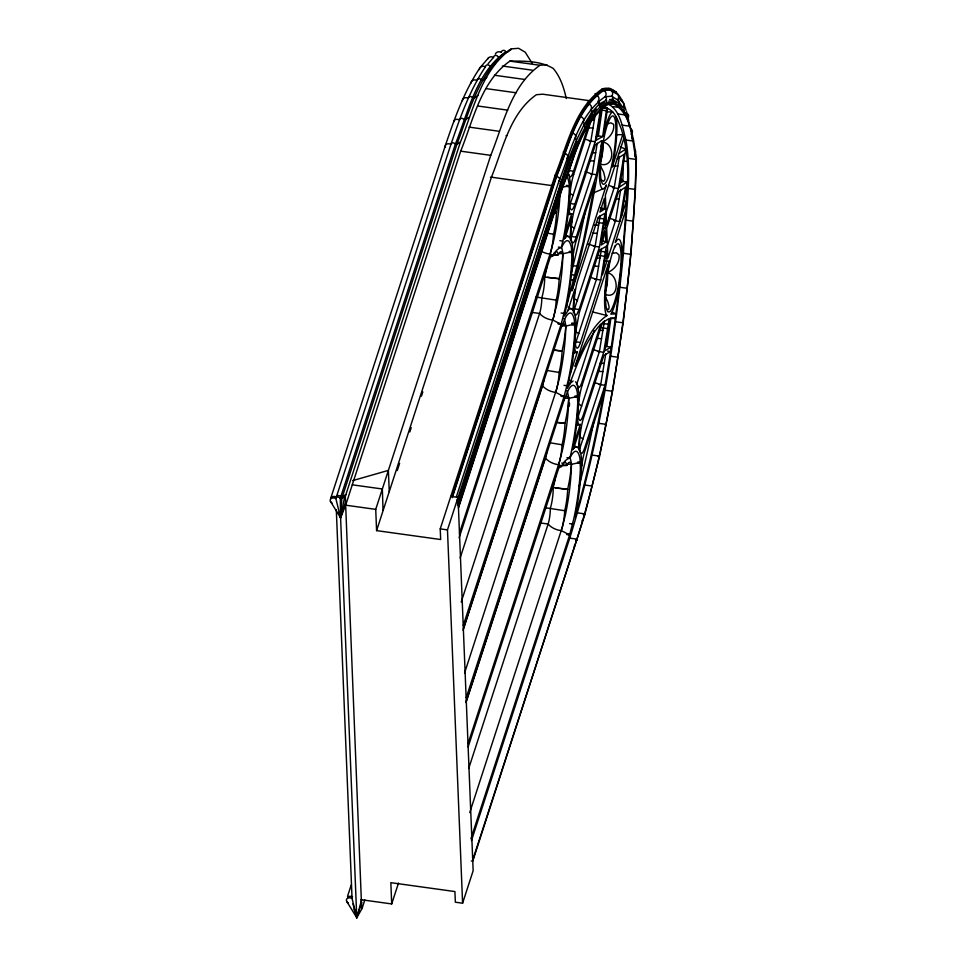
<?xml version="1.0" encoding="UTF-8"?>
<svg xmlns="http://www.w3.org/2000/svg" width="966" height="966" viewBox="0 0 966 966"><rect width="100%" height="100%" fill="white"/><g stroke="black" fill="none" stroke-linecap="round" stroke-linejoin="round"><path stroke-width="1.45" d="M570 237.612L571.884 217L565.062 237.998M578.525 448.2L580.409 427.576L573.587 448.586M621.959 259.89L622.08 253.128A39.002 6.991 -82.1 0 0 617.238 239.834L615.257 242.587L625.799 210.153M573.031 250.544L572.488 262.595L573.261 254.746A20.781 3.719 -82.1 0 1 576.352 240.317M619.544 183.552L622.828 181.415L623.396 162.421M604.535 107.878C614.944 108.772 618.071 121.209 621.404 129.239C627.586 149.078 628.806 169.774 626.922 190.374C623.203 268.101 613.253 345.49 598.244 421.828A298.132 53.42 -82.1 0 1 577.197 510.036L574.927 517.51L575.615 514.154A63.406 11.363 -82.1 0 0 581.013 473.171L581.786 465.322M458.464 508.044L562.743 187.102C574.287 158.666 581.146 123.213 607.711 104.606L614.074 104.099C632.573 114.954 631.945 140.782 636.051 159.414C635.23 202.498 631.945 245.485 627.2 288.291C617.093 373.021 602.579 457.606 576.992 539.149L569.759 538.134C598.57 445.664 613.941 349.499 623.444 253.273C625.135 215.672 632.476 177.442 625.944 140.034C622.333 127.452 620.74 110.667 608 103.785M581.013 473.171C581.315 464.743 583.066 455.228 578.223 447.729A63.406 11.363 -82.1 0 0 574.432 447.705L572.633 449.733L574.178 441.486A63.406 11.363 -82.1 0 0 577.125 420.729L578.948 393.222L577.475 385.603L578.634 387.487A20.781 3.719 -82.1 0 0 582.087 381.775L600.852 324.008C585.372 340.998 577.511 363.264 569.542 384.432M532.133 63.213L525.238 52.236L518.621 48.3L511.364 48.88C481.31 69.89 473.449 109.907 460.408 142.087L345.309 496.343L341.819 498.48L340.587 517.8L356.78 917.7L361.996 908.608L364.822 899.901M559.386 196.11A29.487 5.289 -82.1 0 1 558.058 205.07L556.488 212.786A21.554 3.864 -82.1 0 1 553.542 234.134L553.337 237.129A17.835 3.2 -82.1 0 1 551.163 250.496L459.466 533.232M561.765 248.008A54.494 9.769 -82.1 0 1 562.912 253.732L562.309 259.818A29.487 5.289 -82.1 0 1 560.727 271.011L559.157 278.727A21.554 3.864 -82.1 0 1 556.211 300.076L556.005 303.07A17.835 3.2 -82.1 0 1 553.832 316.437L461.205 602.035M563.927 318.357A54.494 9.769 -82.1 0 1 565.835 326.061L565.243 332.135A29.487 5.289 -82.1 0 1 563.661 343.328L562.091 351.044A21.554 3.864 -82.1 0 1 559.133 372.393L558.94 375.4A17.835 3.2 -82.1 0 1 556.766 388.767L464.598 672.928M566.849 390.687A54.494 9.769 -82.1 0 1 568.769 398.378L568.165 404.464A29.487 5.289 -82.1 0 1 566.595 415.646L565.013 423.374A21.554 3.864 -82.1 0 1 562.067 444.722L561.862 447.717A17.835 3.2 -82.1 0 1 559.7 461.084L467.991 743.82M569.529 456.628A54.494 9.769 -82.1 0 1 571.437 464.32L570.834 470.406A29.487 5.289 -82.1 0 1 569.264 481.587L567.682 489.315A21.554 3.864 -82.1 0 1 564.736 510.664L564.53 513.658A17.835 3.2 -82.1 0 1 562.369 527.025L469.73 812.623M571.92 221.782L571.317 227.131A20.781 3.719 -82.1 0 0 571.92 242.031L572.778 242.852A20.781 3.719 -82.1 0 0 576.231 237.153L596.517 174.689L602.047 140.939L601.263 141M575.579 332.425L579.286 312.646L599.572 250.194L606.31 246.233L600.78 279.983L580.494 342.447A20.781 3.719 -82.1 0 1 577.04 348.146L576.183 347.325A20.781 3.719 -82.1 0 1 575.579 332.449M578.501 404.73L579.117 399.381A20.781 3.719 -82.1 0 1 582.208 384.999M346.637 901.302L356.78 917.7L357.118 914.983M602.422 107.238L598.34 135.916L596.227 136.798M606.769 107.842L602.687 136.52L596.251 140.227L601.528 107.89L606.769 107.842L603.786 107.431M607.517 108.301L603.605 135.759L604.281 132.354A39.002 6.991 -82.1 0 1 610.971 113.288L612.601 111.875L606.648 111.911M610.947 317.826L606.865 346.504L605.622 346.806M335.456 497.683L336.168 496.814M335.806 496.645L335.697 498.287M600.502 109.351L595.189 141.712L574.891 204.164A20.781 3.719 -82.1 0 1 571.449 209.864L570.58 209.042A20.781 3.719 -82.1 0 1 569.988 194.178L570.592 188.793A20.781 3.719 -82.1 0 1 573.683 174.411M605.151 217.604L601.13 241.838L605.573 228.145L605.139 217.483L604.837 219.536M597.266 143.197L592.17 174.085L570.375 240.196M601.178 146.651L602.047 140.939M600.2 215.503L595.104 246.402L573.297 312.501M601.528 248.491L596.433 279.379L575.241 344.21M619.387 156.444L614.291 187.344L605.006 215.913M620.715 189.433L615.632 220.32L607.276 246.04M604.462 320.797L599.367 351.684L578.163 416.515M605.791 353.785L600.707 384.673L579.202 450.289M569.336 206.724L590.842 141.108L595.322 114.157M599.451 246.994L604.97 213.244L598.244 217.205L577.946 279.657A20.817 3.731 -82.1 0 0 574.855 294.099L574.239 299.436A20.817 3.731 -82.1 0 0 574.842 314.336L575.712 315.158L576.762 314.578L579.153 309.458L599.451 246.994L593.486 246.173M623.746 138.706L605.356 195.301L606.563 225.09L618.457 188.503L624.157 154.198L617.25 158.714M620.522 147.17L625.835 149.03L619.52 187.018L627.175 182.019L621.464 216.324M578.513 404.754A20.781 3.719 -82.1 0 0 579.117 419.63L579.974 420.452A20.781 3.719 -82.1 0 0 583.416 414.752L603.714 352.288L609.232 318.538L602.506 322.499L582.208 384.951M619.544 283.388L618.18 291.201A39.002 6.991 -82.1 0 1 611.599 312.96L610.814 314.047L615.849 313.962L612.166 312.042M471.311 860.947L472.76 861.141L584.768 514.806L599.463 456.737L612.504 391.568L623.203 322.765L631.003 253.949L635.471 188.756L636.401 158.364L633.491 139.756L629.784 124.783L625.316 113.517L620.124 106.103L612.842 102.42L612.915 100.887L608.652 101.189M556.199 300.136L535.961 297.021M330.674 498.854A4.13 2.862 18 0 1 336.349 497.007A2.463 1.703 18 0 1 338.064 495.546A2.463 1.703 18 0 1 340.793 496.741L342.314 496.959L345.804 494.809L344.995 495.099L340.587 517.8L330.444 501.39M628.951 124.095L628.468 121.764M618.542 96.95L621.621 101.358A3.659 3.49 -27.3 0 1 622.744 107.335A1.715 1.63 -27.3 0 1 623.299 110.329C625.352 110.728 622.985 111.863 624.507 112.599M354.075 909.332L356.78 917.7L361.634 899.769M459.128 537.857L550.282 257.294L550.161 254.094L553.977 239.302A54.494 9.769 -82.1 0 0 560.075 193.007M463.426 628.54L561.222 327.546L561.101 324.359L552.83 320.036L556.645 305.244A54.494 9.769 -82.1 0 0 562.912 253.732L562.007 252.271A29.487 5.289 -82.1 0 0 559.966 252.186L558.203 254.831L551.791 255.302M463.294 625.352L561.101 324.359L565.267 308.214A58.938 10.566 -82.1 0 0 571.86 258.127L571.449 247.851A58.938 10.566 -82.1 0 0 564.108 242.877L561.391 247.501C557.189 248.359 554.629 252.5 552.721 256.038L550.366 257.077M465.89 702.294L564.156 399.876L564.023 396.688L555.752 392.365L559.568 377.573A54.494 9.769 -82.1 0 0 565.835 326.061L564.929 324.588A29.487 5.289 -82.1 0 0 562.9 324.516L561.113 327.112M466.228 697.681L564.023 396.688L568.201 380.532A58.938 10.566 -82.1 0 0 574.794 330.457L574.372 320.169A58.938 10.566 -82.1 0 0 565.641 317.295L561.222 327.546M468.112 747.008L558.819 467.87L558.686 464.682L562.502 449.89A54.494 9.769 -82.1 0 0 568.769 398.378L567.863 396.917A29.487 5.289 -82.1 0 0 565.822 396.833L564.047 399.441M471.493 840.565L569.855 537.808L569.626 534.947L561.355 530.624L565.17 515.832A54.494 9.769 -82.1 0 0 571.437 464.32L570.532 462.859A29.487 5.289 -82.1 0 0 568.503 462.774L566.728 465.419L560.316 465.89M470.901 838.802L569.626 534.947L573.792 518.79A58.938 10.566 -82.1 0 0 580.397 468.715L579.974 458.427A58.938 10.566 -82.1 0 0 571.232 455.554L569.916 458.077C565.714 458.947 563.154 463.088 561.258 466.626L558.891 467.665M566.402 306.922L583.078 242.514L595.128 182.562L576.352 240.329M330.855 497.913L445.423 145.323C454.491 118.746 463.909 91.818 479.631 68.32M336.349 497.007L450.929 144.369C460.07 117.623 469.548 90.526 485.367 66.871A2.463 2.294 35.7 0 1 489.931 66.328L491.452 66.533L495.317 63.539M340.793 496.741L455.372 144.091C468.281 112.237 476.057 72.619 505.81 51.826L508.684 51.596M342.314 496.959L456.894 144.296C468.848 112.986 477.687 77.075 503.564 53.987M345.55 502.525L340.587 517.8L339.682 515.011M566.257 98.484C563.915 87.797 560.437 77.038 553.325 68.526C540.791 60.846 524.248 61.039 509.891 61.112C480.863 81.41 473.292 120.086 460.685 151.167L345.659 505.182L340.587 517.8L339.054 512.258M626.04 110.39C622.961 100.078 615.511 84.754 602.253 88.896C574.456 108.349 567.235 145.407 555.16 175.172L440.23 528.885L440.665 539.523L376.583 530.624L375.726 509.36L490.752 155.345C503.346 124.264 510.917 85.588 539.958 65.29L546.949 64.722M376.583 530.624L491.525 176.911M397.267 470.551L399.598 463.402M409.813 431.959L411.202 427.672M421.418 396.229L422.818 391.942M452.233 496.596L556.609 175.365C568.684 145.612 575.905 108.554 603.702 89.089L610.379 88.558M452.281 497.659L556.645 176.464C568.66 146.832 575.845 109.931 603.521 90.562L610.174 90.031L616.236 93.642A3.659 3.574 -45.3 0 1 617.455 99.764A1.715 1.666 -45.3 0 1 618.059 102.831C620.281 103.157 617.745 106.55 620.124 106.103M456.483 496.488L558.481 182.562M360.861 899.66L391.701 903.935L390.844 882.67L454.914 891.558L455.348 902.196L462.593 903.21L447.475 529.887L458.029 497.405L450.784 496.403M457.196 500.195L567.996 160.815A1.715 1.316 20.6 0 0 566.897 158.315A3.659 2.813 20.6 0 0 567.489 155.538A3.659 2.813 20.6 0 0 564.712 153.316M457.316 502.767L560.678 184.639L568.539 162.071L577.028 142.207L576.569 141.362L575.929 141.302L568.563 159.426M457.437 505.339L561.741 185.424L560.111 183.468A1.703 1.22 18.6 0 0 558.952 181.137A3.659 2.608 18.6 0 0 559.471 178.553A3.659 2.608 18.6 0 0 556.645 176.464M458.415 506.981L562.707 186.003C574.299 157.434 581.194 121.837 607.892 103.145L614.291 102.625M577.451 145.238L569.216 170.608A20.793 3.731 -82.1 0 1 567.996 173.771M568.056 172.745A63.406 11.363 -82.1 0 1 568.95 175.027L570.109 176.911A20.781 3.719 -82.1 0 0 573.55 171.211L589.127 123.286M573.683 174.363L591.216 120.424M347.519 896.376L351.238 884.916M564.929 234.81L571.763 213.8L568.986 214.621M460.166 557.925L539.596 313.443A11.145 1.992 -82.1 0 0 541.757 297.83A14.864 2.669 -82.1 0 0 544.631 277A22.858 4.093 -82.1 0 0 546.418 269.381L546.732 267.703A22.858 4.093 -82.1 0 0 547.022 265.988M352.928 903.862L356.78 917.7L361.743 902.425M463.088 630.255L542.53 385.76A11.145 1.992 -82.1 0 0 543.725 380.882M567.996 310.303L574.818 289.305L572.923 309.917L568.044 307.176M391.701 903.935L398.487 883.069M570.532 373.081L577.354 352.083L573.2 353.302M606.914 261.134L602.458 274.827L606.479 250.472L606.914 261.134L603.979 261.182M466.023 702.572L545.452 458.089A11.145 1.992 -82.1 0 0 546.659 453.199M594.223 330.444L577.74 381.196A20.793 3.731 -82.1 0 1 576.521 384.347M573.466 445.398L580.288 424.388L576.122 425.62M468.691 768.513L548.12 524.031A11.145 1.992 -82.1 0 0 550.282 508.418A14.864 2.669 -82.1 0 0 553.168 487.589A22.858 4.093 -82.1 0 0 554.943 479.969L555.257 478.291A22.858 4.093 -82.1 0 0 555.547 476.576M603.653 393.102L584.877 450.893A20.781 3.719 -82.1 0 0 581.786 465.322M472.712 860.078L576.992 539.149M462.593 903.21L473.147 870.716L458.029 497.405M490.438 177.297L491.428 177.201C502.972 148.752 509.831 113.312 536.396 94.704L542.759 94.197L590.443 100.814M558.952 181.137C570.761 152.036 577.801 115.787 604.982 96.757L611.502 96.226L617.455 99.776L621.983 106.26M561.753 184.397L569.578 162.904L567.996 160.815M552.721 256.038L550.33 253.623M564.156 399.876L568.563 389.624A58.938 10.566 -82.1 0 1 577.306 392.486L577.728 402.774A58.938 10.566 -82.1 0 1 571.123 452.849L569.916 458.077L566.945 457.667M561.258 466.626L558.867 464.199M569.65 161.938C577.439 142.775 585.046 122.658 599.56 107.443L600.128 106.707L599.355 105.898M576.581 139.961L583.766 125.254L591.409 112.901L599.005 104.171M361.803 907.955L362.491 907.074M340.394 498.118L340.877 496.633M585.758 124.216L592.375 114.073L591.409 112.901A1.715 1.594 35.7 0 0 590.54 109.931A3.659 3.405 35.7 0 0 588.801 104.002M614.461 247.381L615.076 245.787M480.38 67.258L488.482 57.875M488.072 63.732L493.493 57.453A2.463 2.367 47.6 0 1 498.094 56.873L499.615 57.091L511.364 48.88M593.667 112.261L596.42 109.086M632.223 138.041L632.211 136.87M486.731 77.413L482.964 80.263L481.442 80.045A2.463 2.186 28.6 0 0 476.914 80.54A4.13 3.671 28.6 0 0 470.937 83.112M477.929 95.429L474.258 98.085L472.736 97.868A2.463 2.053 23.9 0 0 468.232 98.303A4.13 3.453 23.9 0 0 462.352 100.669M469.029 117.345L465.443 119.76L463.921 119.555A2.463 1.896 20.6 0 0 459.454 119.905A4.13 3.176 20.6 0 0 453.67 122.03M596.36 95.236A3.659 3.526 47.6 0 1 597.954 101.333A1.715 1.642 47.6 0 1 598.751 104.388L606.527 100.029L606.793 102.746L600.707 106.695M600.309 105.161L604.921 102.142M601.25 141.012L595.31 144.9L575.024 207.352A20.781 3.719 -82.1 0 0 571.932 221.83M618.928 153.546L625.835 149.03M606.95 315.532C590.009 327.196 583.053 348.328 575.036 366.404L609.449 260.47L608.495 264.599A39.002 6.991 -82.1 0 0 606.032 314.192L606.95 315.532L592.363 311.885M635.169 156.939L635.193 155.985M507.041 135.566L506.051 135.699M460.408 142.087L456.894 144.296L455.372 144.091A2.463 1.751 18.6 0 0 452.656 142.871A2.463 1.751 18.6 0 0 450.929 144.369A4.13 2.946 18.6 0 0 446.497 144.212A4.13 2.946 18.6 0 0 445.483 147.339M599.367 105.862L599.717 104.751L598.763 104.388M632.247 139.49L632.211 138.21M571.763 213.8L570.834 214.319L569.783 213.329L568.805 208.113M577.354 352.083L576.424 352.602L575.374 351.6L574.396 346.396M580.288 424.388L579.359 424.907L578.308 423.917L577.33 418.701M573.128 380.99L570.314 383.26L567.284 388.453L571.244 369.181A63.406 11.363 -82.1 0 0 574.19 348.412C574.492 335.649 579.202 321.267 572.621 309.47A63.406 11.363 -82.1 0 0 568.829 309.422L564.349 316.136L567.09 303.578A63.406 11.363 -82.1 0 0 572.85 256.171L572.355 243.963L569.686 237.141A63.406 11.363 -82.1 0 0 565.907 237.117L564.108 239.145L565.653 230.898A63.406 11.363 -82.1 0 0 568.6 210.141L570.423 182.634L568.95 175.027M383.055 510.338L382.343 488.989L352.276 484.811M593.716 192.777L603.303 188.72M606.696 124.155L610.898 122.839L613.615 124.324C614.919 132.004 608.52 139.225 601.854 142.135C615.233 142.014 615.088 168.048 600.961 164.292M561.318 187.356L569.397 185.786L569.191 192.186A58.938 10.566 -82.1 0 1 563.842 236.247L561.391 247.501L558.408 247.079M352.687 480.609L388.38 470.394L389.25 491.67M612.287 253.321L616.417 252.754L619.001 254.976C620.124 262.776 614.038 270.456 606.781 272.738C619.363 273.692 619.653 300.136 605.416 294.437M604.414 209.103L604.366 198.356L599.922 212.049L604.788 208.898M605.742 242.092L605.706 231.333L601.25 245.026L606.129 241.874L602.047 240.655M612.504 100.875L612.818 99.377L609.582 99.534M591.844 114.386C594.005 114.362 591.168 116.971 593.728 116.065M611.563 102.529L606.443 102.939L607.892 103.145M576.436 142.642C578.537 142.618 575.929 145.057 578.393 144.188M615.571 134.757L622.744 134.636L612.202 167.082L613.941 158.388A39.002 6.991 -82.1 0 0 616.755 121.559L616.163 116.983M602.639 228.193L605.573 228.145M591.578 119.772L594.38 119.772M592.907 152.761L595.72 152.761M613.615 166.019L617.842 166.007M616.356 198.996L619.17 198.996M594.428 225.066L598.654 225.066M597.169 258.055L599.983 258.055M600.103 330.36L602.917 330.36M600.031 363.349L604.245 363.349M588.535 127.778L593.003 128.08M589.864 160.767L594.344 161.056M592.798 233.072L597.266 233.361M594.126 266.061L598.606 266.35M597.06 338.366L601.528 338.655M598.389 371.355L602.869 371.644M554.339 254.505L558.203 254.831A21.554 3.864 -82.1 0 0 554.351 254.324L553.989 253.08M562.864 465.081L566.728 465.419M559.036 253.43L562.912 253.732L572.065 251.728L569.348 251.353M561.971 325.747L565.835 326.061L574.999 324.045L572.017 323.634M564.893 398.077L568.769 398.378L577.922 396.374L574.939 395.951M567.561 464.018L571.437 464.32L580.59 462.316L577.885 461.941M547.311 277.327L559.169 278.631M555.836 487.915L567.694 489.219M553.916 212.52L556.488 212.786M555.305 278.329L559.157 278.727M558.227 350.658L562.091 351.044M561.161 422.975L565.013 423.374M563.83 488.917L567.682 489.315M553.916 212.387L556.501 212.689M562.091 350.948L554.351 350.066M565.025 423.277L557.273 422.396M544.631 277L555.076 278.341M553.168 487.589L563.601 488.929M554.351 350.175L557.998 350.658M557.285 422.504L560.932 422.987M547.831 370.57L559.121 372.453M550.765 442.899L562.055 444.783M507.331 52.043L505.81 51.826A2.463 2.415 69.3 0 0 501.342 51.802M509.891 61.112L539.958 65.29M502.368 66.026L532.423 70.204M602.253 88.896L603.702 89.089M494.411 75.239L524.478 79.417M616.477 92.181L608.93 88.353M595.056 93.593L596.505 93.799M620.438 99.727L621.887 99.933M587.461 102.384L588.91 102.589M486.14 88.618L516.206 92.784M612.637 106.55L619.882 107.552M599.56 107.443L601.009 107.637M600.454 109.919L606.407 110.752M623.867 113.324L625.316 113.517M617.805 113.94L625.05 114.942M579.564 115.171L581.013 115.365M622.261 125.145L629.506 126.148M477.651 105.982L507.718 110.16M586.157 128.309C583.85 128.333 585.807 125.809 583.766 125.254A1.715 1.521 28.6 0 0 582.824 122.404A3.659 3.26 28.6 0 0 580.94 116.717M571.461 131.75L572.91 131.956M598.147 135.904L602.687 136.52M625.944 140.034L633.189 141.048M589.224 140.879L595.189 141.712M469.065 127.114L499.132 131.279M628.818 158.412L636.051 159.414M563.25 151.94L564.699 152.133M623.324 160.948L627.791 161.564M569.095 163.326L570.544 163.52M460.685 151.167L490.752 155.345M569.083 170.584L573.55 171.211M590.564 173.868L596.517 174.689M621.21 181.185L627.175 182.019M555.16 175.172L556.609 175.365M627.9 188.406L635.145 189.408M612.492 187.67L618.457 188.503M566.414 185.375L569.397 185.786L568.781 181.91A58.938 10.566 -82.1 0 0 566.293 175.558M566.39 186.353L569.36 186.764M561.258 185.81L562.707 186.003M491.428 177.201L552.516 185.677M568.926 203.331L574.891 204.164M601.395 208.716L604.378 209.127M626.113 220.176L633.346 221.178M598.147 218.135L604.112 218.956M613.833 220.659L619.786 221.492L625.497 187.175L618.578 191.691L606.696 228.278L607.904 258.079L626.294 201.483L623.481 200.904M597.423 222.482L603.388 223.315M571.751 236.525L576.231 237.153M553.53 234.195L546.877 233.096M559.857 240.679L562.84 241.089M623.444 253.273L630.689 254.287M599.488 251.124L605.44 251.945M598.763 255.471L604.716 256.292M569.059 252.295L572.041 252.706M571.449 265.457L577.402 266.29M570.713 274.598L575.181 275.213M594.827 279.162L600.78 279.983M570.894 279.657L573.876 280.068M619.967 287.288L627.2 288.291M574.649 308.927L579.117 309.543M612.311 318.019L615.294 318.43L610.053 318.478L604.776 350.803L611.212 347.108L606.684 346.492M561.089 313.02L564.059 313.443M615.692 321.763L622.937 322.765M532.363 312.441L539.596 313.443A14.961 10.372 18 0 0 552.83 320.036M602.41 323.429L608.375 324.25M571.92 323.042L574.903 323.453M601.685 327.776L607.65 328.609M571.981 324.612L574.963 325.035M558.288 323.356L561.27 323.767M558.119 323.948L561.101 324.359M574.529 341.614L580.494 342.447M607.59 351.117L610.572 351.527L603.835 355.488L583.549 417.94A20.781 3.719 -82.1 0 0 580.457 432.418L579.841 437.719A20.781 3.719 -82.1 0 0 580.445 452.619L581.303 453.44A20.781 3.719 -82.1 0 0 584.756 447.741L605.042 385.277L599.089 384.456M597.749 351.467L603.714 352.288M610.693 356.225L617.938 357.227M605.042 390.228L612.287 391.242M564.011 385.349L566.994 385.76M574.915 396.941L577.897 397.352M561.222 395.674L564.204 396.084M561.041 396.265L564.023 396.688M598.799 423.325L606.044 424.328M604.788 424.629L606.225 424.835M592.061 455.071L599.306 456.085M598.014 456.532L599.463 456.737M577.583 462.883L580.566 463.294M584.913 485.053L592.158 486.055M545.935 507.814L564.724 510.724M577.439 512.861L584.684 513.864M583.319 514.612L584.768 514.806M569.614 523.608L572.596 524.019M540.888 523.029L548.12 524.031A14.961 10.372 18 0 0 561.355 530.624M332.171 503.153A4.13 2.862 18 0 1 330.614 499.024A4.13 2.862 18 0 1 335.854 498.528A2.463 1.703 18 0 1 337.569 497.079A2.463 1.703 18 0 1 340.298 498.275L341.819 498.48M566.813 533.944L569.795 534.355M566.644 534.536L569.626 534.947M344.886 505.073L375.726 509.36M575.603 539.982L577.052 540.175M440.23 528.885L447.475 529.887M352.119 896.581L351.853 898.187M600.707 207.666L604.801 209.018M585.311 139.164L590.842 141.108M585.263 171.67L592.17 174.085M608.761 185.4L614.291 187.344M608.713 217.905L615.632 220.32M588.185 243.975L595.104 246.402M589.526 276.964L596.433 279.379M592.448 349.269L599.367 351.684M595.165 382.741L600.707 384.673M565.11 234.859L568.769 236.924M574.855 446.135L577.306 447.512M618.059 102.831L612.178 99.329A1.715 1.678 -76.4 0 0 611.502 96.226A3.659 3.598 -76.4 0 0 610.174 90.031M613.676 101.575L616.018 102.964M569.698 193.14L573.212 195.374M569.855 225.38L574.541 228.35M573.961 298.434L577.475 300.668M575.289 331.423L578.803 333.644M578.223 403.728L581.737 405.962M579.552 436.717L583.066 438.938M342.218 496.826L341.735 498.299M606.926 308.999L608.532 309.591L609.172 307.103L607.928 302.08L604.909 295.85M600.973 179.785L603.69 181.27L604.921 179.531L604.933 177.587L603.629 172.165L600.478 165.923M635.181 150.322L635.435 150.744A3.864 2.693 -2.3 0 1 635.012 152.966M624.265 111.162L626.801 117.55M361.67 908.499L345.309 496.343M626.56 111.694L627.622 115.956M335.854 498.528L340.587 517.8L340.298 498.275M336.313 509.867L352.047 898.428L356.78 917.7M572.874 133.223A3.659 3.055 23.9 0 1 575.591 135.602A3.659 3.055 23.9 0 1 574.903 138.609A1.715 1.425 23.9 0 1 575.929 141.302M603.521 90.562A3.659 3.586 69.3 0 1 604.982 96.745A1.715 1.678 69.3 0 1 605.706 99.848M627.369 113.614A3.659 3.369 -17.3 0 1 627.308 118.818A1.715 1.57 -17.3 0 1 628.323 121.257M631.209 129.142A3.659 3.2 -11.1 0 1 631.088 134.081M631.402 134.165A1.715 1.497 -11.1 0 1 632.235 136.134M635.193 154.21A1.787 1.244 -2.3 0 1 635.06 155.586M582.389 520.082A3.659 2.234 15.9 0 1 582.027 520.771M574.468 545.126A3.659 2.463 17.4 0 1 574.359 546.418M479.305 69.588A4.13 3.852 35.7 0 1 485.367 66.871M487.709 58.974A4.13 3.973 47.6 0 1 493.493 57.453M495.341 53.975A4.13 4.045 69.3 0 1 501.185 52.43M508.84 50.667A2.463 2.415 -76.4 0 1 511.086 49.737M347.675 897.028A4.13 2.862 18 0 1 352.542 896.907M348.364 903.053A4.13 2.862 18 0 1 346.806 898.923A4.13 2.862 18 0 1 352.047 898.428M607.203 273.366A11.145 1.992 -82.1 0 1 605.271 292.215M609.51 260.82A11.145 1.992 -82.1 0 1 609.148 263.694M608.652 266.507A11.145 1.992 -82.1 0 1 608.073 269.067M607.179 275.914A9.648 1.727 -82.1 0 1 605.247 291.068M602.349 142.376A11.145 1.992 -82.1 0 1 602.712 151.227A11.145 1.992 -82.1 0 1 600.309 162.469M602.41 144.683A9.648 1.727 -82.1 0 1 600.321 161.213M570.049 380.399A63.406 11.363 -82.1 0 1 571.208 381.184M585.372 210.636A298.132 53.42 -82.1 0 1 570.544 275.926M620.462 178.65A35.126 15.468 13 0 1 622.828 181.415M593.897 421.224A298.132 53.42 -82.1 0 1 580.216 482.034M579.829 483.531A298.132 53.42 -82.1 0 1 579.069 486.514M575.543 381.787A63.406 11.363 -82.1 0 1 578.211 388.61M558.686 464.682A14.961 10.372 18 0 1 545.452 458.089M569.517 403.1A58.938 10.566 -82.1 0 1 569.348 406.082M555.752 392.365A14.961 10.372 18 0 1 542.53 385.76M550.161 254.094A14.961 10.372 18 0 1 542.723 251.957M561.777 462.968A17.835 3.2 -82.1 0 1 562.514 463.668L562.864 464.936A21.554 3.864 -82.1 0 1 566.716 465.383M600.478 155.792L599.862 161.829A39.002 6.991 -82.1 0 0 605.356 186.945L606.394 184.965L571.969 290.899C584.08 246.463 593.112 201.242 600.478 155.792M603.05 142.799L601.721 151.698A34.51 6.182 -82.1 0 0 606.986 180.401A34.51 6.182 -82.1 0 0 615.596 122.936A34.51 6.182 -82.1 0 0 603.05 142.799M609.884 311.583L608.206 311.958A34.51 6.182 -82.1 0 1 610.246 260.748A34.51 6.182 -82.1 0 1 621.078 258.357A34.51 6.182 -82.1 0 1 609.884 311.583"/></g></svg>
